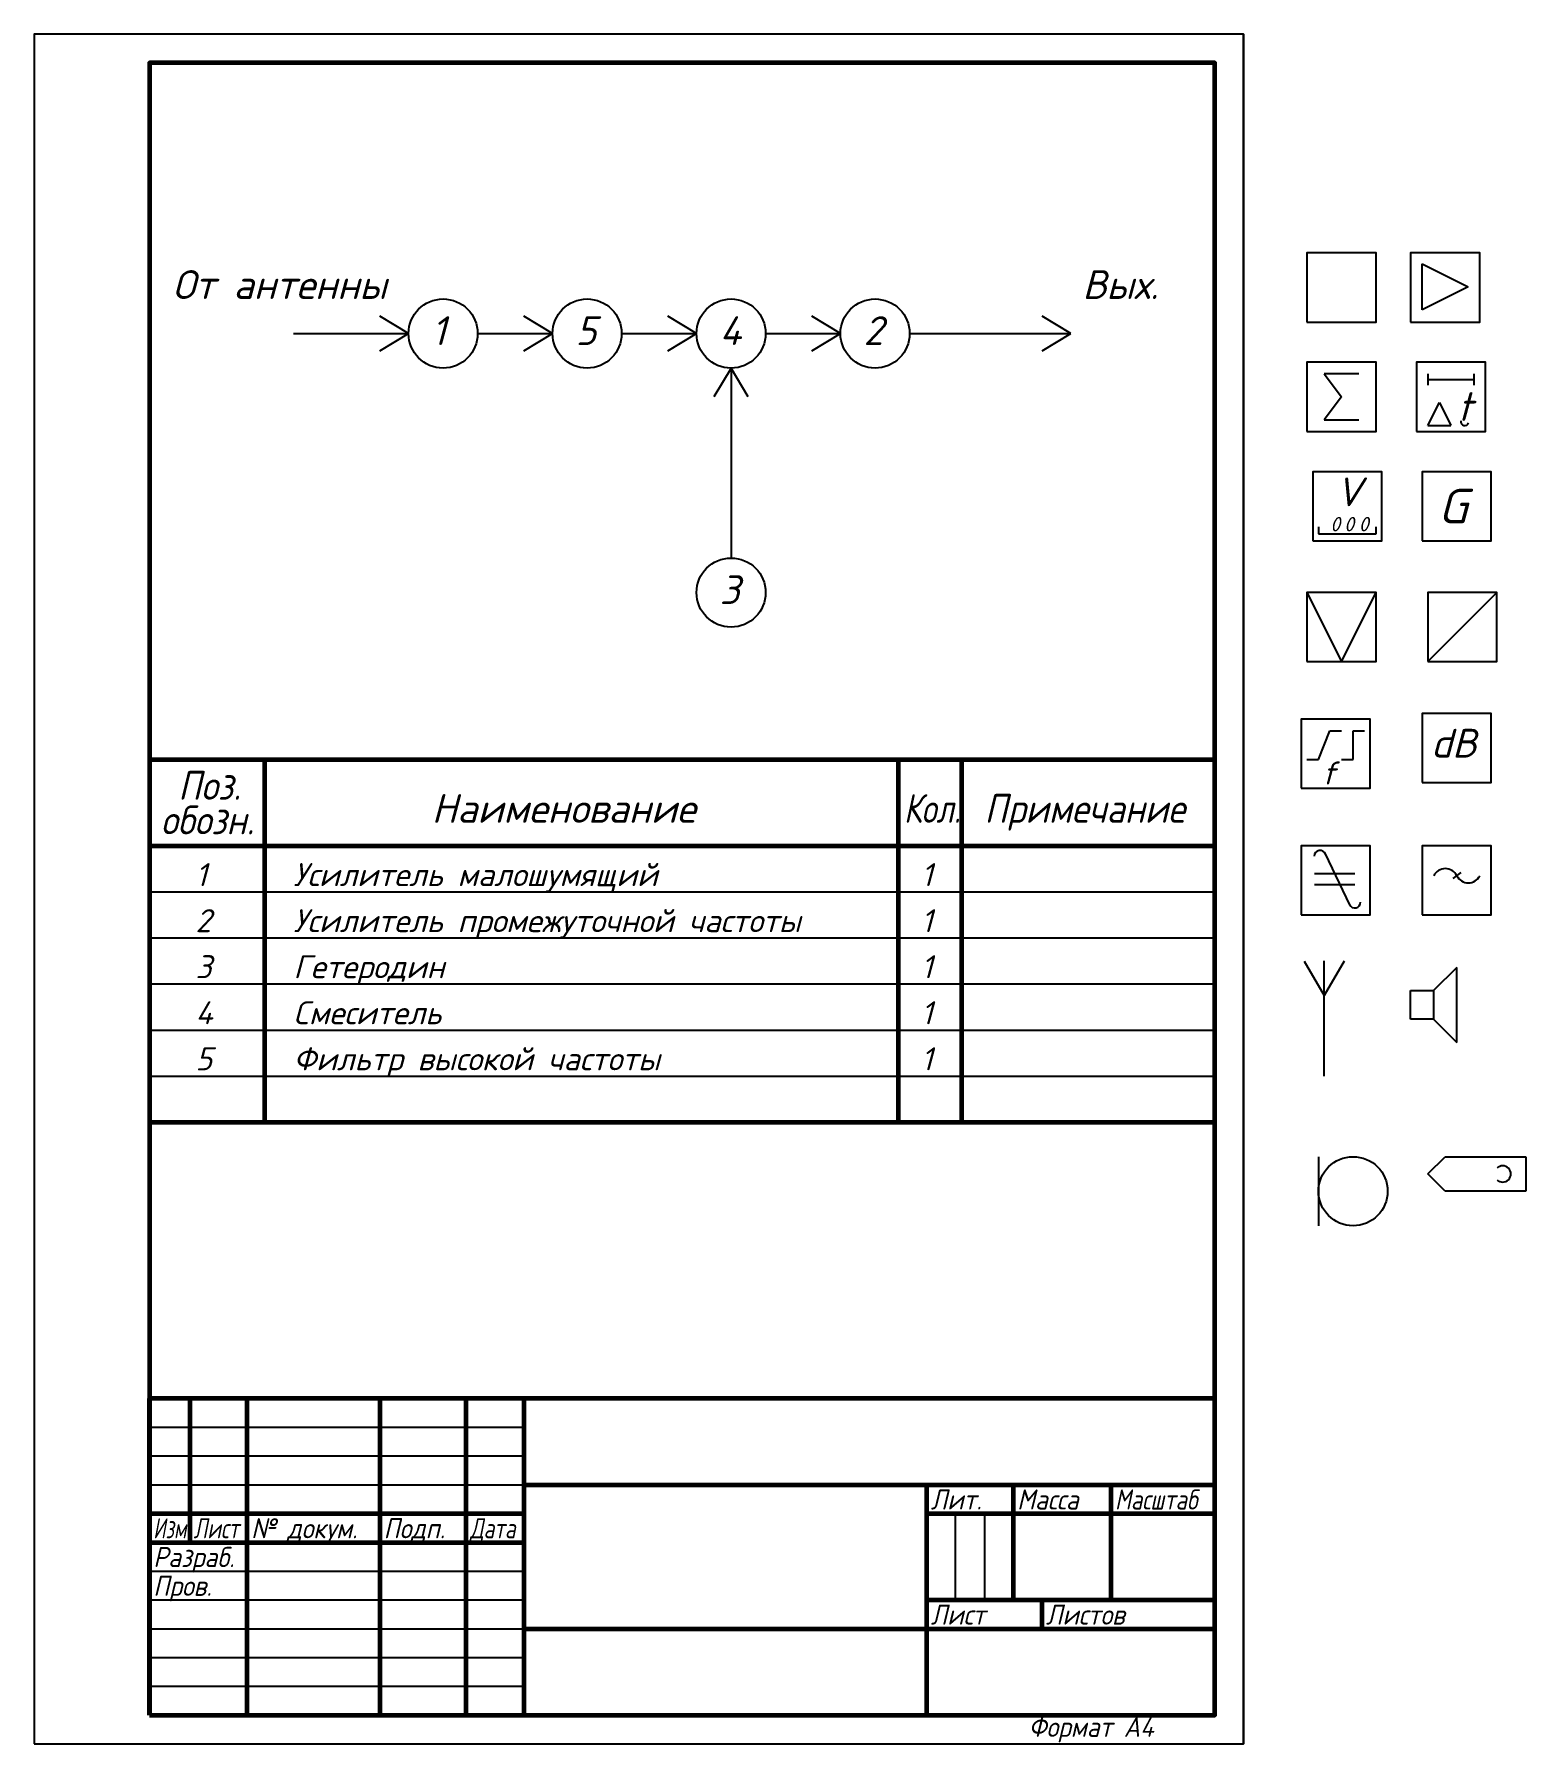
# Model space of a CAD drawing. Header units: millimetres. Extents: x 0 to 259, y 0 to 297.
import ezdxf

# ---------------------------------------------------------------- set-up
doc = ezdxf.new("R2010")
doc.units = ezdxf.units.MM
doc.header["$LTSCALE"] = 0.5
doc.layers.get('Defpoints').update_dxf_attribs({"color": 5})
doc.styles.get("Standard").update_dxf_attribs({"font": 'isocpeui.ttf', "width": 0.9})

# ---------------------------------------------------------------- blocks, each defined once
blk = doc.blocks.new('Ugo1')
at = {"lineweight": -3}
blk.add_lwpolyline([(0, -6), (12, -6), (12, 6), (0, 6)], close=True, dxfattribs=at)
blk = doc.blocks.new('Ugo2')
at = {"lineweight": -3}
for p, q in [((2, -3.91), (2, 4.09)), ((2, 4.09), (10, 0.09)), ((10, 0.09), (2, -3.91))]:
    blk.add_line(p, q, dxfattribs=at)
blk.add_lwpolyline([(0, -6), (12, -6), (12, 6), (0, 6)], close=True, dxfattribs=at)
blk = doc.blocks.new('Ugo3')
at = {"lineweight": -3}
for p, q in [((9, 4), (3, 4)), ((3, 4), (6, 0)), ((6, 0), (3, -4)), ((3, -4), (9, -4))]:
    blk.add_line(p, q, dxfattribs=at)
blk.add_lwpolyline([(0, -6), (12, -6), (12, 6), (0, 6)], close=True, dxfattribs=at)
blk = doc.blocks.new('Ugo4')
at = {"lineweight": -3}
for p, q in [((2, 4), (2, 2)), ((2, 3), (10, 3)), ((10, 4), (10, 2)), ((2, -5), (4, -1)), ((4, -1), (6, -5)), ((2, -5), (6, -5))]:
    blk.add_line(p, q, dxfattribs=at)
blk.add_lwpolyline([(0, -6), (12, -6), (12, 6), (0, 6)], close=True, dxfattribs=at)
blk.add_arc((8.42, -4.29), 0.696, 170.1237, 339.9969, dxfattribs=at)
blk.add_text('t', height=5, dxfattribs=at).set_placement((7.18, -4.18))
blk = doc.blocks.new('Ugo5')
at = {"lineweight": -3}
for p, q in [((1, -3.59), (1, -4.78)), ((1, -4.78), (11, -4.78)), ((11, -4.78), (11, -3.59))]:
    blk.add_line(p, q, dxfattribs=at)
blk.add_lwpolyline([(0, -6), (12, -6), (12, 6), (0, 6)], close=True, dxfattribs=at)
for s, height, p in [('V', 5, (4, 0)), ('0', 2.5, (3.05, -4.37)), ('0', 2.5, (5.46, -4.37)), ('0', 2.5, (8, -4.37))]:
    blk.add_text(s, height=height, dxfattribs=at).set_placement(p)
blk = doc.blocks.new('Ugo6')
at = {"lineweight": -3}
blk.add_lwpolyline([(0, -6), (12, -6), (12, 6), (0, 6)], close=True, dxfattribs=at)
blk.add_text('G', height=6, dxfattribs=at).set_placement((2.78, -2.98))
blk = doc.blocks.new('Ugo7')
at = {"lineweight": -3}
for p, q in [((0, 6), (6, -6)), ((6, -6), (12, 6))]:
    blk.add_line(p, q, dxfattribs=at)
blk.add_lwpolyline([(0, -6), (12, -6), (12, 6), (0, 6)], close=True, dxfattribs=at)
blk = doc.blocks.new('Ugo8')
at = {"lineweight": -3}
blk.add_line((0, -6), (12, 6), dxfattribs=at)
blk.add_lwpolyline([(0, -6), (12, -6), (12, 6), (0, 6)], close=True, dxfattribs=at)
blk = doc.blocks.new('Ugo9')
at = {"lineweight": -3}
for p, q in [((3, -1), (5, 4)), ((5, 4), (7, 4)), ((9, -1), (9, 4)), ((9, 4), (11, 4)), ((1, -1), (3, -1)), ((7, -1), (9, -1))]:
    blk.add_line(p, q, dxfattribs=at)
blk.add_lwpolyline([(0, -6), (12, -6), (12, 6), (0, 6)], close=True, dxfattribs=at)
blk.add_text('f', height=4, dxfattribs=at).set_placement((3.54, -5.35))
blk = doc.blocks.new('Ugo10')
at = {"lineweight": -3}
blk.add_lwpolyline([(0, -6), (12, -6), (12, 6), (0, 6)], close=True, dxfattribs=at)
blk.add_text('dB', height=5, dxfattribs=at).set_placement((1.52, -1.67))
blk = doc.blocks.new('Ugo11')
at = {"lineweight": -3}
for p, q in [((4.19, 4.59), (8.41, -4.23)), ((2.31, 1.21), (9.31, 1.21)), ((9.31, -0.79), (2.31, -0.79))]:
    blk.add_line(p, q, dxfattribs=at)
blk.add_lwpolyline([(0, -6), (12, -6), (12, 6), (0, 6)], close=True, dxfattribs=at)
for centre, start, end in [((3.27, 4.21), 19.1958, 180), ((9.31, -3.79), 205.3566, 0)]:
    blk.add_arc(centre, 1, start, end, dxfattribs=at)
blk = doc.blocks.new('Ugo12')
at = {"lineweight": -3}
blk.add_line((6.71, 1.37), (5.35, 0.31), dxfattribs=at)
blk.add_lwpolyline([(0, -6), (12, -6), (12, 6), (0, 6)], close=True, dxfattribs=at)
for centre, start, end in [((4.02, -0.19), 26.5651, 153.4349), ((8.02, 1.81), 206.5651, 333.4349)]:
    blk.add_arc(centre, 2.24, start, end, dxfattribs=at)
blk = doc.blocks.new('Ugo13')
at = {"lineweight": -3}
for p, q in [((-3.46, 19.99), (0, 14)), ((0, 0), (0, 20)), ((3.44, 19.96), (0, 14))]:
    blk.add_line(p, q, dxfattribs=at)
blk = doc.blocks.new('Ugo14')
at = {"lineweight": -3}
for p, q in [((8, 6.86), (4, 2.86)), ((8, -6.14), (8, 6.86)), ((0, -2.14), (0, 2.86)), ((0, 2.86), (4, 2.86)), ((4, 2.86), (4, -2.14)), ((4, -2.14), (0, -2.14)), ((4, -2.14), (8, -6.14))]:
    blk.add_line(p, q, dxfattribs=at)
blk = doc.blocks.new('Ugo15')
at = {"lineweight": -3}
blk.add_line((0, 6), (0, -6), dxfattribs=at)
blk.add_circle((6, 0), 6, dxfattribs=at)
blk = doc.blocks.new('Ugo16')
at = {"lineweight": -3}
for p, q in [((-17, 0), (-14, 3)), ((-14, 3), (0, 3)), ((0, 3), (0, -3)), ((-14, -3), (-17, 0)), ((0, -3), (-14, -3))]:
    blk.add_line(p, q, dxfattribs=at)
blk.add_arc((-4, 0), 1.41, 225, 135, dxfattribs=at)

msp = doc.modelspace()

# ---------------------------------------------------------------- linework, layer by layer
msp.add_line((210, 297), (210, 0))
at = {"lineweight": -3}
for p, q in [((65, 245), (60, 248)), ((90, 245), (85, 248)), ((115, 245), (110, 248)), ((140, 245), (135, 248)), ((180, 245), (175, 248)), ((45, 245), (65, 245)), ((60, 242), (65, 245)), ((77, 245), (90, 245)), ((85, 242), (90, 245)), ((102, 245), (115, 245)), ((110, 242), (115, 245)), ((127, 245), (140, 245)), ((135, 242), (140, 245)), ((152, 245), (180, 245)), ((175, 242), (180, 245)), ((121, 239), (118, 234)), ((124, 234), (121, 239)), ((121, 239), (121, 206)), ((20, 148), (205, 148)), ((20, 140), (205, 140)), ((20, 132), (205, 132)), ((20, 124), (205, 124)), ((20, 116), (205, 116))]:
    msp.add_line(p, q, dxfattribs=at)
at = {"lineweight": 60}
for p, q in [((20, 171), (205, 171)), ((40, 171), (40, 108)), ((150, 171), (150, 108)), ((161, 171), (161, 108)), ((20, 156), (205, 156)), ((20, 108), (205, 108))]:
    msp.add_line(p, q, dxfattribs=at)
at = {"color": 7, "linetype": 'Continuous', "lineweight": 60}
for p, q in [((205, 60), (20, 60)), ((20, 5), (20, 60)), ((27, 60), (27, 35)), ((37, 5), (37, 60)), ((60, 60), (60, 5)), ((75, 5), (75, 60)), ((85, 60), (85, 5)), ((85, 45), (205, 45)), ((155, 5), (155, 45)), ((170, 45), (170, 25)), ((187, 25), (187, 45)), ((20, 40), (85, 40)), ((155, 40), (205, 40)), ((20, 35), (85, 35)), ((155, 25), (205, 25)), ((175, 20), (175, 25)), ((85, 20), (205, 20))]:
    msp.add_line(p, q, dxfattribs=at)
at = {"color": 7, "linetype": 'Continuous', "lineweight": -3}
for p, q in [((20, 55), (85, 55)), ((20, 50), (85, 50)), ((20, 45), (85, 45)), ((160, 25), (160, 40)), ((165, 40), (165, 25)), ((20, 30), (85, 30)), ((20, 25), (85, 25)), ((20, 20), (85, 20)), ((20, 15), (85, 15)), ((20, 10), (85, 10))]:
    msp.add_line(p, q, dxfattribs=at)
at = {"color": 7, "linetype": 'Continuous'}
msp.add_line((155, 45), (155, 40), dxfattribs=at)
at = {"color": 7, "linetype": 'Continuous', "lineweight": 60}
msp.add_lwpolyline([(20, 5), (205, 5), (205, 292), (20, 292)], close=True, dxfattribs=at)
at = {"lineweight": -3}
for centre in [(71, 245), (96, 245), (121, 245), (146, 245), (121, 200)]:
    msp.add_circle(centre, 6, dxfattribs=at)
at = {"layer": 'Defpoints'}
msp.add_lwpolyline([(0, 0), (210, 0), (210, 297), (0, 297)], close=True, dxfattribs=at)

# ---------------------------------------------------------------- block references
for name, p in [('Ugo1', (221, 253)), ('Ugo2', (239, 253)), ('Ugo3', (221, 234)), ('Ugo4', (240, 234)), ('Ugo5', (222, 215)), ('Ugo6', (241, 215)), ('Ugo7', (221, 194)), ('Ugo8', (242, 194)), ('Ugo10', (241, 173)), ('Ugo9', (220, 172)), ('Ugo11', (220, 150)), ('Ugo12', (241, 150)), ('Ugo13', (224, 116)), ('Ugo14', (239, 128)), ('Ugo15', (223, 96)), ('Ugo16', (259, 99))]:
    msp.add_blockref(name, p)

# ---------------------------------------------------------------- texts
at = {"lineweight": -3}
for s, height, p in [('От антенны', 5, (24, 251)), ('Вых.', 5, (182, 251)), ('1', 5, (69, 243)), ('5', 5, (94, 243)), ('4', 5, (119, 243)), ('2', 5, (144, 243)), ('3', 5, (119, 198)), ('Наименование', 5, (69, 160)), ('1', 4, (28, 149)), ('Усилитель малошумящий', 4, (45, 149)), ('1', 4, (154, 149)), ('2', 4, (28, 141)), ('Усилитель промежуточной частоты', 4, (45, 141)), ('1', 4, (154, 141)), ('3', 4, (28, 133)), ('Гетеродин', 4, (45, 133)), ('1', 4, (154, 133)), ('4', 4, (28, 125)), ('Смеситель', 4, (45, 125)), ('1', 4, (154, 125)), ('5', 4, (28, 117)), ('Фильтр высокой частоты', 4, (45, 117)), ('1', 4, (154, 117))]:
    msp.add_text(s, height=height, dxfattribs=at).set_placement(p)
for s, width, p in [('Поз.', 0.9, (25, 164)), ('Кол.', 0.8, (151, 160)), ('Примечание', 0.9, (165, 160)), ('обозн.', 0.9, (22, 158))]:
    msp.add_text(s, height=5, dxfattribs=dict(at, width=width)).set_placement(p)
at = {"color": 7, "linetype": 'Continuous', "lineweight": -3}
for s, width, p in [('Лит.', 0.9, (155.67, 40.7)), ('Масса', 0.9, (170.67, 40.7)), ('Масштаб', 0.8, (187.67, 40.7)), ('Изм.', 0.7, (20.67, 35.7)), ('Лист', 0.75, (27.67, 35.7)), ('№ докум.', 0.9, (37.67, 35.7)), ('Подп.', 0.9, (60.67, 35.7)), ('Дата', 0.75, (75.67, 35.7)), ('Разраб.', 0.9, (20.67, 30.7)), ('Пров.', 0.9, (20.67, 25.7)), ('Лист', 0.9, (155.67, 20.7)), ('Листов', 0.9, (175.67, 20.7))]:
    msp.add_text(s, height=3.5, dxfattribs=dict(at, width=width)).set_placement(p)
at = {"color": 7, "linetype": 'Continuous', "lineweight": 70, "width": 0.9}
msp.add_text('Формат А4', height=3.5, dxfattribs=at).set_placement((172.66, 1.2))

doc.saveas('drawing.dxf')
